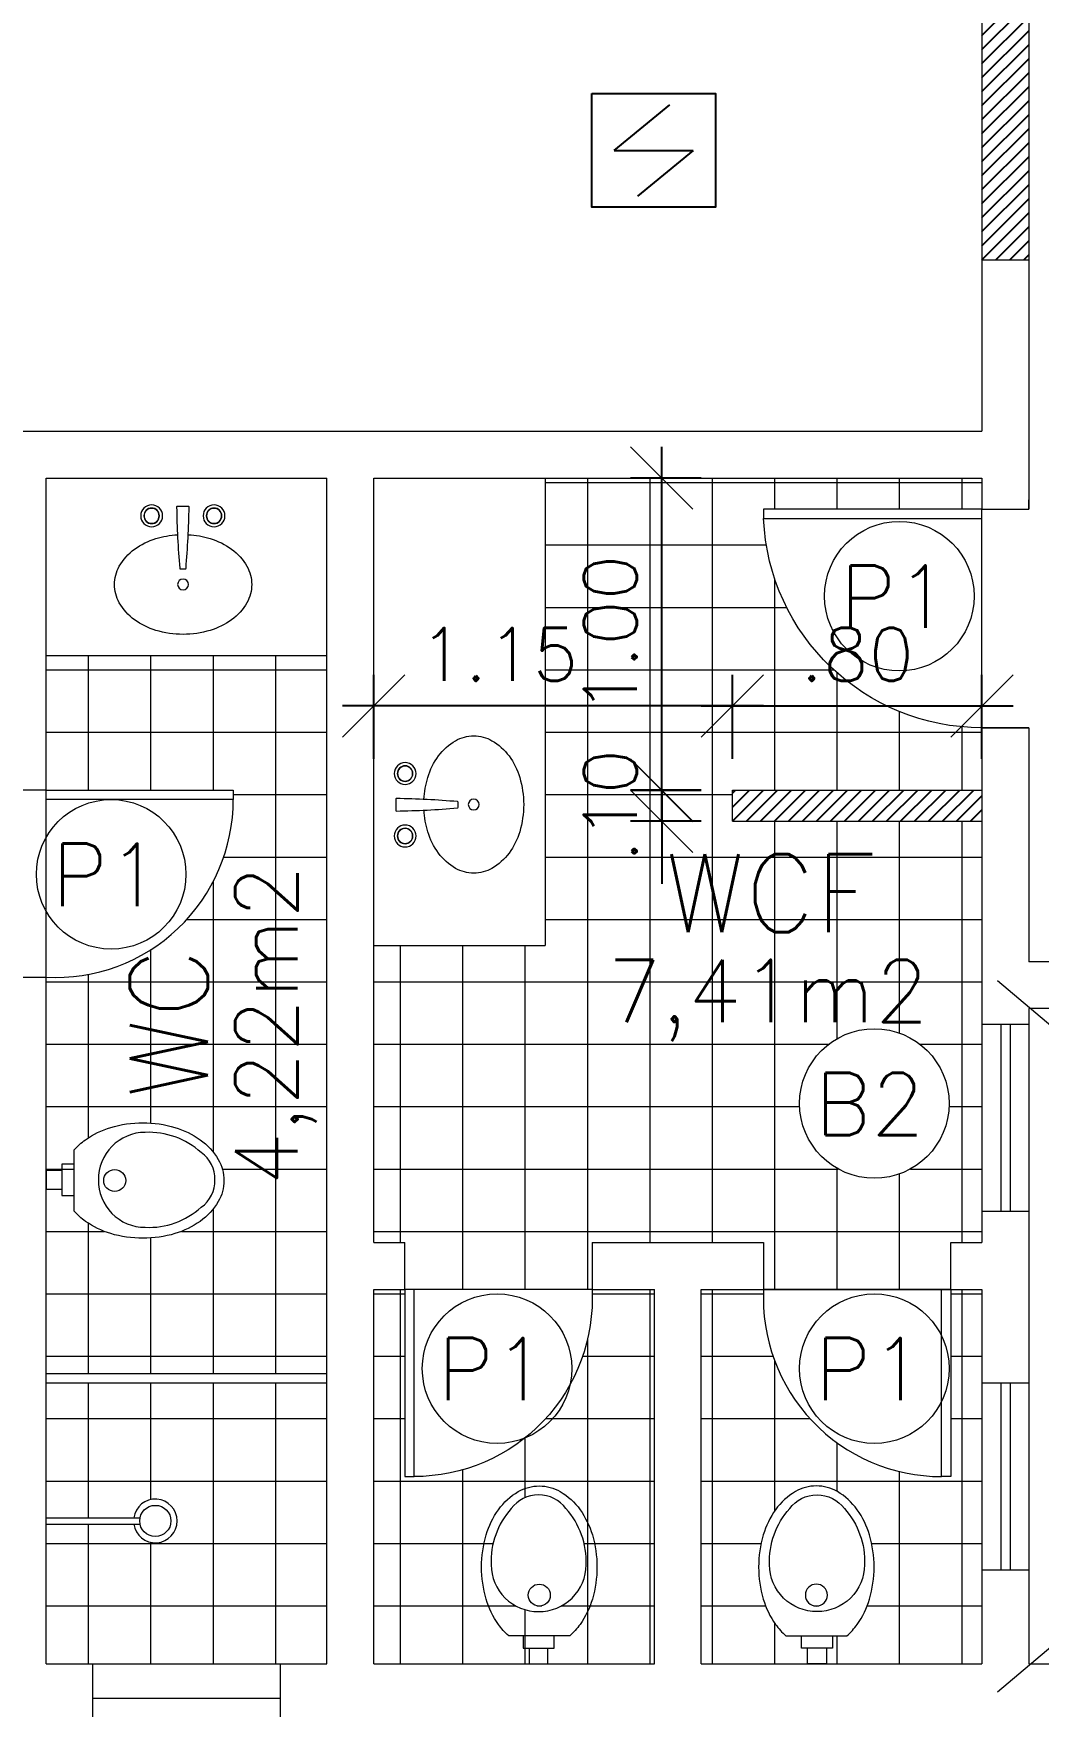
# Model space of a CAD drawing. Header units: millimetres. Extents: x 521 to 1055, y 261 to 520.
# Drawn here: x 534.62 to 537.85, y 287.08 to 292.44 of the extents above; entities that cross this region are included whole.
import ezdxf
from ezdxf.enums import TextEntityAlignment as Align

# ---------------------------------------------------------------- set-up
doc = ezdxf.new("R2010")
doc.units = ezdxf.units.MM
doc.linetypes.add('CONTINU', pattern=[0])
doc.linetypes.add('DASHDOT', pattern=[1, 0.5, -0.25, 0, -0.25])
doc.layers.add('0.1', color=8, linetype='Continuous', lineweight=13)
doc.layers.add('ppci', color=8, linetype='Continuous')
doc.styles.add('ROMANS', font='romans')
doc.styles.get("Standard").update_dxf_attribs({"font": 'romans.shx'})
doc.dimstyles.new('Fares Eng - 50', dxfattribs={"dimscale": 2, "dimtxt": 0.085, "dimasz": 0.1, "dimexe": 0.05, "dimexo": 0.05, "dimgap": 0.04, "dimtad": 1, "dimzin": 4, "dimdsep": 46, "dimtxsty": 'ROMANS', "dimblk1": 'OBLIQUE', "dimblk2": 'OBLIQUE', "dimsah": 1, "dimcen": 0.05, "dimdle": 0.05, "dimclrd": 8, "dimclre": 8, "dimclrt": 8, "dimaunit": 1, "dimadec": 0, "dimazin": 0, "dimtfac": 1, "dimtix": 1, "dimtmove": 2, "dimatfit": 0, "dimldrblk": 'OPEN90', "dimfxl": 1, "dimtolj": 1, "dimtzin": 0, "dimarcsym": 0})
pattern_1 = [(0, (0, 0), (0, 0.2), []), (90, (0, 0), (-0.2, 1.224606353822377e-17), [])]

# ---------------------------------------------------------------- blocks, each defined once
blk = doc.blocks.new('Cuba')
blk.add_lwpolyline([(0.0007964035890972809, 0.05000000000001137), (-0.007366352336667308, 0.0499999999999925, -0.3896877516864198), (-0.009359223717736526, 0.05183128823838757, -0.01723366479288366), (-0.01917277886242666, 0.247968944425077, -0.4187690770508936), (-0.01717301998914593, 0.25), (0.0007964035890972809, 0.25), (0.01876582716733935, 0.25, -0.4187690770508931), (0.02076558604062009, 0.247968944425077, -0.01723366479288366), (0.01095203089593292, 0.05183128823840271, -0.3896877516864196), (0.008959159514862449, 0.0499999999999925)], format="xyb", close=True)
blk.add_lwpolyline([(-0.01642655458466891, 0.1595521582631534, 0.05959206038068896), (-0.08696014067280601, 0.1471861917011097, 0.08424761497446774), (-0.1555634918610417, 0.1131370849898587, 0.1064685849763624), (-0.2045356555467384, 0.05839934548953352, 0.1301586401875859), (-0.2200000000000006, 0, 0.1301586401875893), (-0.2045356555467384, -0.05839934548953352, 0.1064685849763587), (-0.1555634918610417, -0.1131370849898303, 0.08424761497446792), (-0.08696014067280829, -0.1471861917010813, 0.07328068524213961), (0, -0.1599999999999966, 0.0732806852421363), (0.08696014067280601, -0.1471861917010813, 0.0842476149744677), (0.15556349186104, -0.1131370849898303, 0.1064685849763671), (0.2045356555467367, -0.05839934548950509, 0.1301586401875963), (0.2199999999999989, 0, 0.1301586401875876), (0.2045356555467367, 0.05839934548953352, 0.1064685849763547), (0.15556349186104, 0.1131370849898587, 0.08424761497446004), (0.08696014067280829, 0.1471861917011097, 0.05826802056709933), (0.01801512440569979, 0.1594612693903912, 0.07328068524213464)], format="xyb")
for centre, radius in [((-0.09920359641090386, 0.2199999999999989), 0.035), ((0.1007964035890973, 0.2199999999999989), 0.035), ((0, 0), 0.0175)]:
    blk.add_circle(centre, radius)
at = {"color": 8}
for centre, radius in [((-0.09920359641090386, 0.2199999999999989), 0.025), ((-0.09920359641090386, 0.2199999999999989), 0.024), ((0.1007964035890973, 0.2199999999999989), 0.025), ((0.1007964035890973, 0.2199999999999989), 0.024)]:
    blk.add_circle(centre, radius, dxfattribs=at)
blk = doc.blocks.new('P60')
at = {"color": 252}
blk.add_lwpolyline([(-0.6000000000000227, 0.05960000000008298), (0, 0.05960000000008298), (0, 0.03000000000000114), (-0.6000000000000227, 0.03000000000000114)], close=True, dxfattribs=at)
at = {"color": 8}
blk.add_arc((-0.02886986666674457, 0.05960000000008306), 0.5711301333332781, 87.10253993610587, 180, dxfattribs=at)
blk = doc.blocks.new('Vaso')
for points in [[(0.02999999999997272, -0.04999999999995453), (0.02999999999997272, 0), (-0.02999999999997272, 0), (-0.02999999999997272, -0.04999999999995453)], [(0.04999999999995453, -0.09000000000014552), (0.04999999999995453, -0.04999999999995453), (-0.04999999999995453, -0.04999999999995453), (-0.04999999999995453, -0.09000000000014552)]]:
    blk.add_lwpolyline(points)
for points in [[(0.1828955200001019, -0.3100000000001728, -0.071776), (0.1680402599999979, -0.4129498500001318, -0.083144), (0.128710270000056, -0.4938477600001079, -0.106699), (0.06516211000007388, -0.5518467399999736, -0.132564), (-0.002104480000070907, -0.5700000000001637, -0.132564), (-0.06937106999998832, -0.5518467399999736, -0.106699), (-0.1329192299999704, -0.4938477600001079, -0.083144), (-0.1722492199999124, -0.4129498500001318, -0.071776), (-0.1871044800000163, -0.3100000000001728, -0.071776), (-0.1722492199999124, -0.2070501499999864, -0.083144), (-0.1329192299999704, -0.1261522400000104, -0.060171), (-0.09999999999990905, -0.09000000000014552), (0.09579103999999461, -0.09000000000014552, -0.060171), (0.128710270000056, -0.1261522400000104, -0.083144), (0.1680402599999979, -0.2070501499999864, -0.071776)], [(-0.08763701527800549, -0.4972033683313839, 0.2473999053505774), (0, -0.5413053001348089, 0.2473999053505774), (0.08763701527800549, -0.4972033683313839, 0.1978584598758542), (0.1521044799999345, -0.3175259839795217, 0.4183289460701766), (0, -0.1675407474929216, 0.4183289460701766), (-0.1521044799999345, -0.3175259839795217, 0.1978584598758542)]]:
    blk.add_lwpolyline(points, format="xyb", close=True)
blk.add_circle((-0.002104480000070907, -0.2200259839794398), 0.03525)
blk = doc.blocks.new('P70')
for points in [[(0, 0.760000000000025), (0, 0.7300000000000239), (0.1499999999999986, 0.7300000000000239), (0.1499999999999986, 0.760000000000025)], [(0, 0), (0, 0.03000000000000114), (0.1499999999999986, 0.03000000000000114), (0.1499999999999986, 0)]]:
    blk.add_lwpolyline(points)
blk.add_lwpolyline([(-0.7000000000000227, 0.06000000000008299), (0, 0.06000000000008299), (0, 0.03000000000000114), (-0.7000000000000227, 0.03000000000000114)], close=True)
at = {"color": 8}
blk.add_arc((3.861494457524373e-15, 0.02932835820894858), 0.7006716417910752, 90, 177.4910967546297, dxfattribs=at)
blk = doc.blocks.new('ÁREA')
for p in [(4.97462945148186e-05, 0.003761569252461072), (0, 0)]:
    blk.add_attdef('COMPARTIMENTO', text='', height=0.0025).set_placement(p, align=Align.CENTER)
at = {"color": 1}
for p in [(-4.97462945148186e-05, -0.003761569252461072), (-9.94925890296372e-05, -0.007523138504922144)]:
    blk.add_attdef('ÁREA', text='', height=0.002, dxfattribs=at).set_placement(p, align=Align.CENTER)
blk = doc.blocks.new('_OBLIQUE')
at = {"color": 0, "linetype": 'ByBlock'}
blk.add_line((-0.5, -0.5), (0.5, 0.5), dxfattribs=at)
blk = doc.blocks.new('*D1688')
at = {"layer": '0.1', "color": 8, "lineweight": -2, "transparency": 16777216}
for p, q in [((538.5825751625352, 287.1144788319041), (538.5825751625352, 289.4144788319043)), ((537.9140388595019, 289.3144788319043), (538.6825751625353, 289.3144788319043)), ((537.914038859502, 287.2144788319041), (538.6825751625353, 287.2144788319041))]:
    blk.add_line(p, q, dxfattribs=at)
at = {"layer": 'DEFPOINTS', "color": 0, "lineweight": -2, "transparency": 16777216}
for p in [(537.8140388595019, 289.3144788319043), (538.5825751625352, 289.3144788319043), (537.814038859502, 287.2144788319041)]:
    blk.add_point(p, dxfattribs=at)
at = {"layer": '0.1', "color": 8, "lineweight": -2, "transparency": 16777216, "xscale": 0.2, "yscale": 0.2, "zscale": 0.2}
for p, rotation in [((538.5825751625352, 289.3144788319043), 90), ((538.5825751625352, 287.2144788319041), 270)]:
    blk.add_blockref('_OBLIQUE', p, dxfattribs=dict(at, rotation=rotation))
at = {"layer": '0.1', "color": 8, "transparency": 16777216, "insert": (538.4175751625352, 288.2644788319042), "char_height": 0.17, "attachment_point": 5, "rotation": 90, "style": 'ROMANS'}
blk.add_mtext('\\A1;2.10', dxfattribs=at)
blk = doc.blocks.new('_Open90')
at = {"color": 0, "linetype": 'ByBlock', "lineweight": -2}
for p, q in [((-0.5, 0.5), (0, 0)), ((0, 0), (-1, 0)), ((0, 0), (-0.5, -0.5))]:
    blk.add_line(p, q, dxfattribs=at)
blk = doc.blocks.new('Chuveiro')
at = {"lineweight": -2}
for p, q in [((-0.28, 1.387778780781446e-17), (-0.3010102051443369, 1.387778780781446e-17)), ((4.849927926610932e-18, 0), (-0.28, 1.387778780781446e-17)), ((-0.28, -0.01999999999999956), (-0.3010102051443369, -0.01999999999999955)), ((3.625321590366143e-18, -0.01999999999999957), (-0.28, -0.01999999999999956))]:
    blk.add_line(p, q, dxfattribs=at)
at = {"color": 8, "lineweight": -2}
blk.add_circle((-0.3500000000000001, -0.009999999999997983), 0.05, dxfattribs=at)
at = {"lineweight": -2}
blk.add_arc((-0.3500000000000001, -0.009999999999997983), 0.07, 8.213210701738145, 351.7867892982619, dxfattribs=at)
blk = doc.blocks.new('*D3247')
at = {"layer": '0.1', "color": 8, "linetype": 'CONTINU', "lineweight": -2, "transparency": 16777216}
for p, q in [((536.8640388595016, 290.1144788319044), (536.8640388595016, 290.3842170082356)), ((537.6640388595017, 290.1144788319043), (537.6640388595017, 290.3842170082356)), ((536.7640388595016, 290.2842170082356), (537.7640388595017, 290.2842170082356))]:
    blk.add_line(p, q, dxfattribs=at)
at = {"layer": 'DEFPOINTS', "color": 0, "linetype": 'CONTINU', "lineweight": -2, "transparency": 16777216}
for p in [(537.6640388595017, 290.2842170082356), (536.8640388595016, 290.0144788319043), (537.6640388595017, 290.0144788319043)]:
    blk.add_point(p, dxfattribs=at)
at = {"layer": '0.1', "color": 8, "linetype": 'CONTINU', "lineweight": -2, "transparency": 16777216, "xscale": 0.2, "yscale": 0.2, "zscale": 0.2, "rotation": 180}
blk.add_blockref('_OBLIQUE', (536.8640388595016, 290.2842170082356), dxfattribs=at)
at = {"layer": '0.1', "color": 8, "linetype": 'CONTINU', "lineweight": -2, "transparency": 16777216, "xscale": 0.2, "yscale": 0.2, "zscale": 0.2}
blk.add_blockref('_OBLIQUE', (537.6640388595017, 290.2842170082356), dxfattribs=at)
at = {"layer": '0.1', "color": 8, "linetype": 'CONTINU', "lineweight": -2, "transparency": 16777216, "insert": (537.2640388595016, 290.4492170082356), "char_height": 0.17, "attachment_point": 5, "style": 'ROMANS'}
blk.add_mtext('\\A1;.80', dxfattribs=at)
blk = doc.blocks.new('*D3248')
at = {"layer": '0.1', "color": 8, "linetype": 'CONTINU', "lineweight": -2, "transparency": 16777216}
for p, q in [((535.7140388595013, 290.1144788319041), (535.7140388595013, 290.3842170082356)), ((536.8640388595016, 290.1144788319044), (536.8640388595016, 290.3842170082356)), ((536.9640388595017, 290.2842170082356), (535.6140388595013, 290.2842170082356))]:
    blk.add_line(p, q, dxfattribs=at)
at = {"layer": 'DEFPOINTS', "color": 0, "linetype": 'CONTINU', "lineweight": -2, "transparency": 16777216}
for p in [(535.7140388595013, 290.2842170082356), (535.7140388595013, 290.0144788319041), (536.8640388595016, 290.0144788319043)]:
    blk.add_point(p, dxfattribs=at)
at = {"layer": '0.1', "color": 8, "linetype": 'CONTINU', "lineweight": -2, "transparency": 16777216, "xscale": 0.2, "yscale": 0.2, "zscale": 0.2, "rotation": 180}
blk.add_blockref('_OBLIQUE', (535.7140388595013, 290.2842170082356), dxfattribs=at)
at = {"layer": '0.1', "color": 8, "linetype": 'CONTINU', "lineweight": -2, "transparency": 16777216, "xscale": 0.2, "yscale": 0.2, "zscale": 0.2}
blk.add_blockref('_OBLIQUE', (536.8640388595016, 290.2842170082356), dxfattribs=at)
at = {"layer": '0.1', "color": 8, "linetype": 'CONTINU', "lineweight": -2, "transparency": 16777216, "insert": (536.1149200194222, 290.4492170082356), "char_height": 0.17, "attachment_point": 5, "style": 'ROMANS'}
blk.add_mtext('\\A1;1.15', dxfattribs=at)
blk = doc.blocks.new('*D3249')
at = {"layer": '0.1', "color": 8, "linetype": 'CONTINU', "lineweight": -2, "transparency": 16777216}
for p, q in [((536.6373342853346, 290.0144788319043), (536.6373342853346, 290.2144788319043)), ((536.7640388595016, 290.0144788319043), (536.5373342853346, 290.0144788319043)), ((536.6373342853346, 290.0144788319043), (536.6373342853346, 289.9144788319043)), ((536.7640388595016, 289.9144788319043), (536.5373342853346, 289.9144788319043)), ((536.6373342853346, 289.9144788319043), (536.6373342853346, 289.7144788319043))]:
    blk.add_line(p, q, dxfattribs=at)
at = {"layer": 'DEFPOINTS', "color": 0, "linetype": 'CONTINU', "lineweight": -2, "transparency": 16777216}
for p in [(536.8640388595016, 290.0144788319043), (536.6373342853346, 289.9144788319043), (536.8640388595016, 289.9144788319043)]:
    blk.add_point(p, dxfattribs=at)
at = {"layer": '0.1', "color": 8, "linetype": 'CONTINU', "lineweight": -2, "transparency": 16777216, "xscale": 0.2, "yscale": 0.2, "zscale": 0.2}
for p, rotation in [((536.6373342853346, 290.0144788319043), 270), ((536.6373342853346, 289.9144788319043), 90)]:
    blk.add_blockref('_OBLIQUE', p, dxfattribs=dict(at, rotation=rotation))
at = {"layer": '0.1', "color": 8, "linetype": 'CONTINU', "lineweight": -2, "transparency": 16777216, "insert": (536.4723342853346, 289.9644788319044), "char_height": 0.17, "attachment_point": 5, "rotation": 90, "style": 'ROMANS'}
blk.add_mtext('\\A1;.10', dxfattribs=at)
blk = doc.blocks.new('*D3250')
at = {"layer": '0.1', "color": 8, "linetype": 'CONTINU', "lineweight": -2, "transparency": 16777216}
for p, q in [((536.6373342853346, 289.9133575154757), (536.6373342853346, 291.1144788319043)), ((536.7640388595016, 291.0144788319042), (536.5373342853346, 291.0144788319042)), ((536.7640388595016, 290.0133575154757), (536.5373342853346, 290.0133575154757))]:
    blk.add_line(p, q, dxfattribs=at)
at = {"layer": 'DEFPOINTS', "color": 0, "linetype": 'CONTINU', "lineweight": -2, "transparency": 16777216}
for p in [(536.6373342853346, 291.0144788319042), (536.8640388595016, 291.0144788319042), (536.8640388595016, 290.0133575154757)]:
    blk.add_point(p, dxfattribs=at)
at = {"layer": '0.1', "color": 8, "linetype": 'CONTINU', "lineweight": -2, "transparency": 16777216, "xscale": 0.2, "yscale": 0.2, "zscale": 0.2}
for p, rotation in [((536.6373342853346, 291.0144788319042), 90), ((536.6373342853346, 290.0133575154757), 270)]:
    blk.add_blockref('_OBLIQUE', p, dxfattribs=dict(at, rotation=rotation))
at = {"layer": '0.1', "color": 8, "linetype": 'CONTINU', "lineweight": -2, "transparency": 16777216, "insert": (536.4723342853346, 290.51391817369), "char_height": 0.17, "attachment_point": 5, "rotation": 90, "style": 'ROMANS'}
blk.add_mtext('\\A1;1.00', dxfattribs=at)

msp = doc.modelspace()

# ---------------------------------------------------------------- hatches: boundary and pattern name
at = {"layer": '0.1', "linetype": 'CONTINU', "lineweight": -2}
h = msp.add_hatch(dxfattribs=at)
h.set_pattern_fill('ANSI31', color=8, scale=0.01, style=0)
h.set_pattern_definition([(45, (537.664038859502, 291.7144788319042), (-0.02245064030267288, 0.02245064030267288), [])])
h.paths.add_polyline_path([(537.8140388595019, 292.5144788319043), (537.664038859502, 292.5144788319043), (537.664038859502, 291.7144788319042), (537.8140388595019, 291.7144788319043)])
at = {"layer": '0.1', "linetype": 'CONTINU'}
h = msp.add_hatch(dxfattribs=at)
h.set_pattern_fill('_USER', color=8, scale=0.2, style=0, double=1, pattern_type=0)
h.set_pattern_definition(pattern_1)
h.paths.add_polyline_path([(536.2640388595017, 289.5165033086348), (535.7140388595014, 289.5165033086348), (535.7140388595017, 288.5644788319042), (535.8140388595019, 288.5644788319043), (535.8140388595018, 288.4144788319043), (536.414038859502, 288.4144788319042), (536.414038859502, 288.5644788319042), (536.9640388595018, 288.5644788319042), (536.9640388595017, 288.4144788319042), (537.5640388595017, 288.4144788319043), (537.5640388595017, 288.5644788319042), (537.6640388595019, 288.5644788319042), (537.6640388595019, 288.6644788319044), (537.6640388595005, 289.2644788319043), (537.6640388595014, 289.9144788319043), (536.8640388595016, 289.9144788319043), (536.8640388595016, 290.0144788319043), (537.6640388595018, 290.0144788319043), (537.6640388595018, 290.2144788319043, -0.4014455578216772), (536.9640388595019, 290.8844788319042), (536.9640388595019, 290.9144788319043), (537.6640388595019, 290.9144788319043), (537.6640388595019, 290.9444788319043), (537.664038859502, 291.0144788319042), (536.2640388595014, 291.0144788319043)])
h.paths.add_polyline_path([(537.5586471961584, 289.0102051477572, -1), (537.079359527418, 289.0102051477572, -1)], flags=16)
h.paths.add_polyline_path([(536.5653532358823, 289.4963675457932), (537.404638950168, 289.4963675457932), (537.404638950168, 289.8713675457932), (536.5653532358823, 289.8713675457932)], flags=24)
h.paths.add_polyline_path([(536.3759823013752, 289.173293638051), (537.5807442061372, 289.173293638051), (537.5807442061372, 289.5304364951938), (536.3759823013752, 289.5304364951938)], flags=24)
h.paths.add_polyline_path([(537.047491240454, 290.3217170082356), (537.4805864785492, 290.3217170082356), (537.4805864785492, 290.5767170082356), (537.047491240454, 290.5767170082356)], flags=24)
h.paths.add_polyline_path([(535.8255152575175, 290.3217170082356), (536.4043247813271, 290.3217170082356), (536.4043247813271, 290.5767170082356), (535.8255152575175, 290.5767170082356)], flags=25)
h.paths.add_polyline_path([(536.5998342853345, 289.7479312128568), (536.5998342853345, 290.1810264509521), (536.3448342853345, 290.1810264509521), (536.3448342853345, 289.7479312128568)], flags=24)
h.paths.add_polyline_path([(536.5998342853345, 290.2245134117852), (536.5998342853345, 290.8033229355947), (536.3448342853345, 290.8033229355947), (536.3448342853345, 290.2245134117852)], flags=24)
h.paths.add_polyline_path([(537.1164903924117, 288.8586928078889), (537.5402999162211, 288.8586928078889), (537.5402999162211, 289.1586928078889), (537.1164903924117, 289.1586928078889)], flags=24)
h = msp.add_hatch(dxfattribs=at)
h.set_pattern_fill('_USER', color=8, scale=0.2, style=0, double=1, pattern_type=0)
h.set_pattern_definition(pattern_1)
h.paths.add_polyline_path([(535.5640388595018, 290.4444199562226), (534.6640388595011, 290.4444199562225), (534.664038859501, 290.0144788319042), (535.2640388595015, 290.0144788319043), (535.2640388595014, 289.9848788319021, -0.4291040067091605), (534.6640388595014, 289.4144788319043), (534.6640388595016, 288.7953904991558), (534.7140388595016, 288.7953904991558), (534.7140388595017, 288.7353904991559), (534.6640388595016, 288.7353904991558), (534.6640388595015, 288.5644788319042), (534.8640388595019, 288.5644788319042), (534.8640388595016, 288.4144788319043), (534.6640388595017, 288.4144788319041), (534.6640388595018, 288.1444788319041), (535.5640388595019, 288.144478831904), (535.564038859502, 288.4144788319042), (535.4640388595018, 288.4144788319043), (535.4640388595018, 288.5644788319044), (535.5640388595019, 288.5644788319044)])
h.paths.add_polyline_path([(535.2158856988409, 288.83055243851, -0.1325633270428221), (535.2340388595017, 288.7632861753943, -0.1325639215782877), (535.2158856988409, 288.6960195998026), (535.2158854032126, 288.6960190919707, 0.1325650396065016), (535.2340388595017, 288.7632861753947, 0.1325633270414247), (535.2158856988407, 288.8305524385096, 0.1066991575338122), (535.1578866768857, 288.8941007283248, 0.08314404770943488), (535.0769887275464, 288.9334307538376), (535.076988698496, 288.9334307623995, -0.08314407570536979), (535.1578866768876, 288.8941007283234, -0.1066991575306492)], flags=0)
h.paths.add_polyline_path([(534.9193148434811, 288.7632860191558, -1), (534.848814843481, 288.7632860191558, -1)], flags=0)
h.paths.add_polyline_path([(534.8640388595019, 288.5644788319042), (534.6640388595017, 288.5644788319042), (534.6640388595017, 288.4144788319041), (534.8640388595019, 288.4144788319042)], flags=16)
h.paths.add_polyline_path([(535.5640388595019, 288.5644788319044), (535.4640388595018, 288.5644788319044), (535.4640388595017, 288.4144788319043), (535.5640388595019, 288.4144788319041)], flags=16)
h.paths.add_polyline_path([(535.564038859502, 288.1144788319041), (534.6640388595017, 288.1144788319041), (534.6640388595018, 287.6822464533859), (534.9447568271992, 287.6822464533859, -13.92820323027264), (534.9447568271992, 287.6622464533859), (534.6640388595017, 287.6622464533859), (534.6640388595019, 287.2144788319042), (534.8140388595019, 287.2144788319041), (535.4140388595018, 287.2144788319041), (535.5640388595019, 287.2144788319042)])
h.paths.add_polyline_path([(535.2447931518453, 288.965933058912), (535.2447931518453, 289.5671235351024), (534.8697931518453, 289.5671235351024), (534.8697931518453, 288.965933058912)], flags=8)
h.paths.add_polyline_path([(535.5678670595876, 288.6575145053572), (535.5678670595876, 289.8622764101191), (535.2107242024446, 289.8622764101191), (535.2107242024446, 288.6575145053572)], flags=24)
edge = h.paths.add_edge_path(flags=16)
edge.add_arc((534.9740386091014, 288.5841253810393), 0.3641606381167727, 73.57827486537587, 89.99996060286799, ccw=False)
edge.add_arc((534.9999965240129, 288.6722009223247), 0.272339538585894, 54.56671686925421, 73.57819020894982, ccw=False)
edge.add_arc((535.039685374842, 288.7279798809165), 0.2038815434230844, 30.205282362367313, 54.56672184457699, ccw=False)
edge.add_arc((535.1003346914586, 288.7632860334845), 0.1337041680431917, -6.140248217434419e-06, 30.205311487285712, ccw=False)
edge.add_arc((535.100334691459, 288.7632860048271), 0.1337041680427554, -30.20531148734159, 6.140199616311293e-06, ccw=False)
edge.add_arc((535.039685374842, 288.7985921573953), 0.2038815434231093, 305.433278155423, 329.7947176376327, ccw=False)
edge.add_arc((534.9999965240129, 288.8543711159871), 0.2723395385859037, 286.4218097910501, 305.4332831307458, ccw=False)
edge.add_arc((534.9740386091014, 288.9424466572725), 0.3641606381167628, 270.000039397132, 286.4217251346241, ccw=False)
edge.add_arc((534.974039109902, 288.9424466572733), 0.3641606381175685, 253.57827486539412, 269.99996060288584, ccw=False)
edge.add_arc((534.9480811949904, 288.8543711159871), 0.272339538585894, 234.5667168692542, 253.57819020894982, ccw=False)
edge.add_arc((534.908393437176, 288.7985933005806), 0.2038831085607021, 220.7930870399286, 234.5666578242865, ccw=False)
edge.add_line((534.7540388595017, 288.6653904991559), (534.7540388595017, 288.8611815391558))
edge.add_arc((534.908393437176, 288.7279787377311), 0.203883108560706, 125.4333421757135, 139.2069129600714, ccw=False)
edge.add_arc((534.9480811949904, 288.6722009223247), 0.2723395385859037, 106.42180979105021, 125.43328313074579, ccw=False)
edge.add_arc((534.974039109902, 288.5841253810385), 0.3641606381175583, 90.00003939711422, 106.42172513460591, ccw=False)
h.paths.add_polyline_path([(535.5678670595876, 288.6575145053572), (535.5678670595876, 289.8622764101191), (535.2107242024446, 289.8622764101191), (535.2107242024446, 288.6575145053572)], flags=9)
h.paths.add_polyline_path([(535.2447931518453, 288.965933058912), (535.2447931518453, 289.5671235351024), (534.8697931518453, 289.5671235351024), (534.8697931518453, 288.965933058912)], flags=24)
at = {"layer": '0.1', "linetype": 'CONTINU', "lineweight": -2}
h = msp.add_hatch(dxfattribs=at)
h.set_pattern_fill('ANSI31', color=8, scale=0.01, style=0)
h.set_pattern_definition([(45, (536.8640388595016, 289.9144788319043), (-0.02245064030267288, 0.02245064030267288), [])])
h.paths.add_polyline_path([(537.6640388595018, 290.0144788319043), (536.8640388595016, 290.0144788319043), (536.8640388595016, 289.9144788319043), (537.6640388595018, 289.9144788319043)])
at = {"layer": '0.1', "linetype": 'CONTINU'}
h = msp.add_hatch(dxfattribs=at)
h.set_pattern_fill('_USER', color=8, scale=0.2, style=0, double=1, pattern_type=0)
h.set_pattern_definition(pattern_1)
h.paths.add_polyline_path([(536.6140388595019, 288.4144788319043), (536.4140388595023, 288.4144788319043, -0.4291040067103661), (535.8436388595023, 287.8144788319042), (535.8140388595023, 287.8144788319042), (535.8140388595023, 288.4144788319043), (535.7840388595023, 288.4144788319043), (535.7140388595018, 288.4144788319042), (535.7140388595019, 287.2144788319042), (536.2127907783429, 287.2144788319042), (536.2127907783429, 287.2644788319042), (536.1927907783429, 287.2644788319042), (536.1927907783429, 287.3044788319044), (536.1469997383429, 287.3044788319044, -0.0601720286467629), (536.1140800237453, 287.3406317529633, -0.08314470248610915), (536.0747500671844, 287.4215305126783, -0.07177489877221646), (536.0598952583427, 287.5244788319044, -0.0717748987725663), (536.0747500671833, 287.627427151131, -0.08314554019475595), (536.1140805491755, 287.7083266492909, -0.1066991575301795), (536.1776288389889, 287.7663256712437, -0.1325636243109023), (536.2448952583429, 287.7844788319044, -0.1325636243102487), (536.3121616776964, 287.7663256712438, -0.106699157530574), (536.3757099675101, 287.7083266492909, -0.08314554019457308), (536.4150404495011, 287.6274271511307, -0.0717748987724491), (536.4298952583429, 287.5244788319044, -0.07177489877233369), (536.4150404495023, 287.421530512678, -0.08314470248635876), (536.3757104929407, 287.340631752963, -0.06017202864682666), (536.3427907783428, 287.3044788319044), (536.2927907783428, 287.3044788319044), (536.2927907783428, 287.2644788319042), (536.2727907783428, 287.2644788319042), (536.2727907783428, 287.2144788319042), (536.6140388595019, 287.2144788319042)])
edge = h.paths.add_edge_path(flags=17)
edge.add_arc((536.4240558964594, 287.524478581504), 0.3641606381167727, 163.5782748653673, 179.999960602859, ccw=False)
edge.add_arc((536.335980355174, 287.5504364964156), 0.2723395385858779, 144.5667168692639, 163.5781902089613, ccw=False)
edge.add_arc((536.2802013965822, 287.5901253472447), 0.2038815434230515, 120.2052823623753, 144.56672184459, ccw=False)
edge.add_arc((536.2448952440142, 287.6507746638613), 0.1337041680431426, 89.99999385975178, 120.2053114872979, ccw=False)
edge.add_arc((536.2448952726716, 287.6507746638617), 0.1337041680427554, 59.79468851265841, 90.00000614019962, ccw=False)
edge.add_arc((536.2095891201034, 287.5901253472447), 0.2038815434230601, 35.433278155409994, 59.79471763762467, ccw=False)
edge.add_arc((536.1538101615116, 287.5504364964156), 0.2723395385858707, 16.42180979103881, 35.43328313073607, ccw=False)
edge.add_arc((536.0657346202262, 287.524478581504), 0.3641606381167788, 3.939714088119217e-05, 16.42172513463271, ccw=False)
edge.add_arc((536.0657346202254, 287.5244790823048), 0.3641606381175685, 343.57827486538554, 359.9999606028769, ccw=False)
edge.add_arc((536.1538101615116, 287.4985211673931), 0.2723395385858779, 324.5667168692639, 343.5781902089613, ccw=False)
edge.add_arc((536.2095879769181, 287.4588334095786), 0.2038831085606558, 310.7930870399165, 324.56665782427723, ccw=False)
edge.add_line((536.3427907783428, 287.3044788319044), (536.1469997383429, 287.3044788319044))
edge.add_arc((536.2802025397675, 287.4588334095786), 0.2038831085606689, 215.4333421757227, 229.2069129600835, ccw=False)
edge.add_arc((536.335980355174, 287.4985211673931), 0.2723395385858707, 196.4218097910387, 215.4332831307361, ccw=False)
edge.add_arc((536.4240558964602, 287.5244790823048), 0.3641606381175744, 180.0000393971231, 196.4217251346145, ccw=False)
edge = h.paths.add_edge_path(flags=17)
edge.add_line((536.1927907783429, 287.3044788319044), (536.1927907783429, 287.2644788319042))
edge.add_line((536.1927907783429, 287.2644788319042), (536.2927907783428, 287.2644788319042))
edge.add_line((536.2927907783428, 287.2644788319042), (536.2927907783428, 287.3044788319044))
edge = h.paths.add_edge_path(flags=0)
edge.add_arc((536.2448952583429, 287.4345048158837), 0.03525, 0, 360)
edge = h.paths.add_edge_path(flags=16)
edge.add_arc((536.2447715602815, 287.6505954609062), 0.1052073192881356, 35.49500852257179, 91.07879520088419)
edge.add_arc((536.2408099964042, 287.6505954609062), 0.1052073192881342, 88.92120479911581, 144.5049914774282)
edge.add_arc((536.3410600328826, 287.5435758231998), 0.2506409686337754, 137.8784299140978, 182.6460383080245)
edge.add_arc((536.2406862983429, 287.5320048158837), 0.1499999999999773, 179.9999999999783, 270.80387852078)
edge.add_arc((536.2448952583428, 287.5320048158837), 0.1499999999999818, 269.1961214792201, 360.0000000000217)
edge.add_arc((536.1445215238031, 287.5435758231998), 0.2506409686337702, 357.3539616919754, 402.1215700859022)
edge = h.paths.add_edge_path()
edge.add_line((536.2127907783429, 287.2644788319042), (536.2127907783429, 287.2144788319043))
edge.add_line((536.2127907783429, 287.2144788319043), (536.2727907783428, 287.2144788319043))
edge.add_line((536.2727907783428, 287.2144788319043), (536.2727907783428, 287.2644788319042))
h = msp.add_hatch(dxfattribs=at)
h.set_pattern_fill('_USER', color=8, scale=0.2, style=0, double=1, pattern_type=0)
h.set_pattern_definition(pattern_1)
h.paths.add_polyline_path([(537.6640388595011, 288.1144788319044), (537.6640388595018, 288.4144788319043), (537.5640388595015, 288.4144788319043), (537.5640388595014, 287.8144788319042), (537.5344388595013, 287.8144788319042, -0.4291040067103419), (536.9640388595013, 288.4144788319043), (536.7640388595017, 288.4144788319043), (536.764038859502, 287.2144788319042), (537.1052869406607, 287.2144788319042), (537.1052869406608, 287.2644788319042), (537.1652869406608, 287.2644788319043), (537.1652869406607, 287.2144788319042), (537.6640388595016, 287.2144788319042), (537.6640388595018, 287.5144788319043)])
h.paths.add_polyline_path([(537.3033281119648, 287.6274255898374, 3.053353364437232e-06), (537.3033271716458, 287.6274287803508, -2.268745521185658e-06), (537.3033281059027, 287.6274256104068, 3.014827957076245e-06), (537.303327177448, 287.6274287606642, -2.298257182004493e-06), (537.3033281238571, 287.6274255494857)], flags=0)
h.paths.add_polyline_path([(537.1684324606607, 287.4345048158837, -1), (537.0979324606607, 287.4345048158837, -1)], flags=0)
edge = h.paths.add_edge_path(flags=16)
edge.add_arc((536.9540218225442, 287.524478581504), 0.3641606381167727, 3.939714095343596e-05, 16.42172513463274)
edge.add_arc((537.0420973638296, 287.5504364964156), 0.2723395385858779, 16.4218097910387, 35.43328313073609)
edge.add_arc((537.0978763224214, 287.5901253472447), 0.2038815434230515, 35.43327815540997, 59.79471763762466)
edge.add_arc((537.1331824749894, 287.6507746638613), 0.1337041680431426, 59.79468851270207, 90.00000614024825)
edge.add_arc((537.1331824463321, 287.6507746638617), 0.1337041680427554, 89.99999385980047, 120.2053114873416)
edge.add_arc((537.1684885989002, 287.5901253472447), 0.2038815434230601, 120.2052823623753, 144.56672184459)
edge.add_arc((537.224267557492, 287.5504364964156), 0.2723395385858707, 144.5667168692639, 163.5781902089613)
edge.add_arc((537.3123430987774, 287.524478581504), 0.3641606381167788, 163.5782748653673, 179.999960602859)
edge.add_arc((537.3123430987782, 287.5244790823048), 0.3641606381175685, 180.0000393971231, 196.4217251346145)
edge.add_arc((537.224267557492, 287.4985211673931), 0.2723395385858779, 196.4218097910387, 215.4332831307361)
edge.add_arc((537.1684897420855, 287.4588334095786), 0.2038831085606229, 215.4333421757097, 229.206912960073)
edge.add_line((537.0352869406609, 287.3044788319044), (537.2310779806608, 287.3044788319044))
edge.add_arc((537.0978751792361, 287.4588334095786), 0.2038831085606259, 310.7930870399269, 324.5666578242902)
edge.add_arc((537.0420973638296, 287.4985211673931), 0.2723395385858707, 324.5667168692639, 343.5781902089612)
edge.add_arc((536.9540218225434, 287.5244790823048), 0.3641606381175744, 343.5782748653855, 359.9999606028769)

# ---------------------------------------------------------------- linework, layer by layer
at = {"layer": '0.1', "color": 7}
for p, q in [((537.664038859502, 296.5644788319042), (537.664038859502, 291.7144788319042)), ((537.814038859502, 296.5644788319042), (537.8140388595019, 291.7144788319043)), ((537.6640388595019, 291.7144788319042), (537.664038859502, 291.1644788319043)), ((537.8140388595018, 291.7144788319042), (537.8140388595019, 290.9144788319043)), ((534.5140388595012, 291.1644788319043), (537.6640388595019, 291.1644788319043)), ((534.664038859501, 291.0144788319042), (535.5640388595018, 291.0144788319043)), ((534.6640388595011, 290.0144788319043), (534.664038859501, 291.0144788319042)), ((535.5640388595019, 287.2144788319043), (535.5640388595018, 291.0144788319043)), ((535.7140388595014, 291.0144788319043), (537.6640388595019, 291.0144788319042)), ((535.7140388595017, 288.5644788319042), (535.7140388595012, 291.0144788319042)), ((537.664038859502, 291.0144788319043), (537.6640388595018, 290.9144788319043)), ((537.664038859502, 290.9144788319043), (537.8140388595019, 290.9144788319043)), ((537.8140388595019, 290.2144788319042), (537.664038859502, 290.2144788319043)), ((537.6640388595018, 290.2144788319043), (537.6640388595019, 289.2644788319043)), ((537.8140388595019, 290.2144788319042), (537.8140388595018, 289.4644788319043)), ((534.6640388595011, 290.0144788319042), (534.5140388595015, 290.0144788319043)), ((536.8640388595016, 289.9144788319043), (536.8640388595016, 290.0144788319043)), ((536.8640388595016, 290.0144788319043), (537.6640388595017, 290.0144788319043)), ((536.8640388595016, 289.9144788319043), (537.6640388595017, 289.9144788319043)), ((538.0140388595021, 289.4644788319043), (537.8140388595019, 289.4644788319043)), ((534.6640388595019, 287.2144788319043), (534.6640388595014, 289.4144788319043)), ((538.0140388595021, 289.3144788319043), (537.8140388595019, 289.3144788319043)), ((537.8140388595018, 289.3144788319043), (537.8140388595018, 289.2644788319043)), ((537.6640388595018, 289.2644788319043), (537.8140388595019, 289.2644788319043)), ((537.8140388595017, 288.6644788319044), (537.6640388595018, 288.6644788319043)), ((537.6640388595019, 288.6644788319044), (537.6640388595019, 288.5644788319043)), ((537.8140388595017, 288.6644788319044), (537.814038859502, 288.1144788319043)), ((535.7140388595017, 288.5644788319042), (535.8140388595019, 288.5644788319043)), ((535.8140388595018, 288.4144788319043), (535.8140388595019, 288.5644788319043)), ((536.414038859502, 288.5644788319042), (536.414038859502, 288.4144788319043)), ((536.4140388595018, 288.5644788319042), (536.9640388595018, 288.5644788319042)), ((536.9640388595018, 288.5644788319042), (536.9640388595017, 288.4144788319042)), ((537.5640388595017, 288.4144788319042), (537.5640388595017, 288.5644788319042)), ((537.5640388595018, 288.5644788319042), (537.6640388595018, 288.5644788319042)), ((535.7140388595019, 287.2144788319043), (535.7140388595018, 288.4144788319043)), ((535.7140388595018, 288.4144788319042), (535.8140388595019, 288.4144788319043)), ((536.4140388595018, 288.4144788319043), (536.6140388595019, 288.4144788319043)), ((536.6140388595019, 287.2144788319043), (536.6140388595019, 288.4144788319043)), ((536.7640388595019, 287.2144788319043), (536.7640388595019, 288.4144788319043)), ((536.7640388595019, 288.4144788319043), (536.9640388595017, 288.4144788319043)), ((537.5640388595018, 288.4144788319043), (537.6640388595018, 288.4144788319043)), ((537.6640388595019, 288.4144788319043), (537.6640388595018, 288.1144788319043)), ((537.664038859502, 288.1144788319043), (537.8140388595019, 288.1144788319043)), ((537.8140388595017, 287.5144788319043), (537.6640388595019, 287.5144788319043)), ((537.6640388595018, 287.5144788319043), (537.6640388595017, 287.2144788319042)), ((537.8140388595019, 287.5144788319043), (537.8140388595019, 287.2144788319042)), ((534.6640388595018, 287.2144788319042), (534.8140388595019, 287.2144788319041)), ((534.8140388595019, 286.9644788319042), (534.8140388595019, 287.214478831904)), ((535.4140388595018, 287.2144788319041), (535.4140388595018, 286.9644788319042)), ((535.4140388595019, 287.2144788319041), (535.5640388595019, 287.2144788319042)), ((535.714038859502, 287.2144788319042), (536.6140388595019, 287.2144788319042)), ((536.7640388595017, 287.2144788319042), (537.6640388595016, 287.2144788319041)), ((537.814038859502, 287.2144788319041), (540.3140388595019, 287.2144788319041))]:
    msp.add_line(p, q, dxfattribs=at)
at = {"layer": '0.1', "color": 8}
for p, q in [((537.6640388595018, 291.7144788319042), (537.8140388595018, 291.7144788319043)), ((536.2640388595014, 291.0144788319042), (536.2640388595017, 289.5165033086348)), ((535.5640388595018, 290.4444199562226), (534.664038859501, 290.4444199562224)), ((535.7140388595018, 289.5165033086348), (536.2640388595015, 289.5165033086348)), ((534.5140388595014, 289.4144788319043), (534.6640388595013, 289.4144788319043))]:
    msp.add_line(p, q, dxfattribs=at)
at = {"layer": '0.1', "color": 8, "linetype": 'CONTINU'}
for p, q in [((537.664038859502, 290.2144788319043), (537.6640388595022, 290.9144788319043)), ((534.6640388595014, 289.4144788319043), (534.6640388595011, 290.0144788319042)), ((537.6640388595005, 289.2644788319043), (537.6640388595, 288.6644788319045)), ((537.7240388595003, 289.2644788319043), (537.7240388595001, 288.6644788319045)), ((537.7540388595016, 289.2644788319042), (537.7540388595016, 288.6644788319044)), ((537.8140388595014, 289.2644788319042), (537.8140388595017, 288.6644788319044)), ((536.414038859502, 288.4144788319043), (535.8140388595019, 288.4144788319043)), ((536.4140388595023, 288.4144788319042), (535.8140388595023, 288.4144788319043)), ((537.5640388595017, 288.4144788319042), (536.9640388595017, 288.4144788319042)), ((536.9640388595013, 288.4144788319042), (537.5640388595014, 288.4144788319043)), ((534.6640388595017, 288.1444788319041), (535.5640388595019, 288.144478831904)), ((534.6640388595017, 288.1144788319041), (535.5640388595019, 288.114478831904)), ((537.6640388595011, 288.1144788319044), (537.6640388595007, 287.5144788319045)), ((537.724038859501, 288.1144788319044), (537.7240388595008, 287.5144788319045)), ((537.7540388595023, 288.1144788319043), (537.7540388595023, 287.5144788319044)), ((537.814038859502, 288.1144788319043), (537.8140388595024, 287.5144788319044)), ((534.8140388595019, 287.2144788319041), (535.4140388595018, 287.2144788319041)), ((534.8140388595019, 287.1044788319041), (535.4140388595018, 287.1044788319041))]:
    msp.add_line(p, q, dxfattribs=at)
at = {"layer": '0.1', "color": 8, "linetype": 'DASHDOT', "ltscale": 0.5}
for p, q in [((537.7140388595019, 289.4044788319043), (540.4140388595019, 287.1244788319044)), ((537.7140388595019, 287.1244788319042), (540.4140388595018, 289.4044788319043))]:
    msp.add_line(p, q, dxfattribs=at)
at = {"layer": '0.1', "color": 8}
for centre in [(537.3991648342276, 290.636205630974), (534.8724587194495, 289.744593672949), (537.3190033617882, 289.0102051477572), (536.109554171001, 288.1603875288633), (537.3190033617882, 288.1603875288633)]:
    msp.add_circle(centre, 0.2396438343701963, dxfattribs=at)
at = {"layer": 'ppci', "color": 10, "linetype": 'Continuous'}
for p, q in [((536.4848664001321, 292.0646726966459), (536.6634960191682, 292.2109860064086)), ((536.4848664001321, 292.0646726966459), (536.7381756382044, 292.0646726966459)), ((536.7381756382044, 292.0646726966459), (536.5595460191684, 291.9183593868833))]:
    msp.add_line(p, q, dxfattribs=at)
msp.add_lwpolyline([(536.4136231769251, 292.2468809931501), (536.809418861412, 292.2468809931501), (536.809418861412, 291.8824644001418), (536.4136231769251, 291.8824644001418)], close=True, dxfattribs=at)

# ---------------------------------------------------------------- block references
at = {"layer": '0.1', "color": 7, "xscale": -1, "rotation": 180}
msp.add_blockref('P70', (537.6640388595019, 290.9444788319043), dxfattribs=at)
at = {"layer": '0.1', "color": 8, "xscale": -1}
msp.add_blockref('Cuba', (535.1031313103778, 290.673566499442), dxfattribs=at)
for name, p, rotation in [('Cuba', (536.034892316282, 289.9682696530685), 90), ('P60', (535.7840388595023, 288.4144788319043), 270), ('Vaso', (537.1352869406608, 287.2144788319043), 180)]:
    msp.add_blockref(name, p, dxfattribs=dict(at, rotation=rotation))
at = {"layer": '0.1', "color": 8}
for name, p, rotation in [('P60', (534.6640388595014, 290.0444788319043), 180), ('Vaso', (534.6640388595016, 288.7653904991558), 89.99999999999999), ('P60', (537.5940388595013, 288.4144788319043), 90), ('Vaso', (536.2427907783429, 287.2144788319043), 180), ('Chuveiro', (534.6640388595019, 287.6622464533859), 180)]:
    msp.add_blockref(name, p, dxfattribs=dict(at, rotation=rotation))
ref = msp.add_blockref('ÁREA', (536.9849960930252, 289.5588675457932), dxfattribs=dict(at, xscale=133.3333333333333, yscale=133.3333333333333, zscale=133.3333333333333))
ref.add_attrib('COMPARTIMENTO', 'WCF', dxfattribs={"layer": '0', "color": 3, "height": 0.25}).set_placement((536.9849960930252, 289.5588675457932), align=Align.CENTER)
ref.add_attrib('ÁREA', '7,41m2', dxfattribs={"layer": '0', "color": 1, "height": 0.2}).set_placement((536.9783632537561, 289.2709126856701), align=Align.CENTER)
ref = msp.add_blockref('ÁREA', (535.1822931518453, 289.2665282970072), dxfattribs=dict(at, xscale=133.3333333333333, yscale=133.3333333333333, zscale=133.3333333333333, rotation=90))
ref.add_attrib('COMPARTIMENTO', 'WC', dxfattribs={"layer": '0', "color": 3, "height": 0.25, "rotation": 90}).set_placement((535.1822931518453, 289.2665282970072), align=Align.CENTER)
ref.add_attrib('ÁREA', '4,22m2', dxfattribs={"layer": '0', "color": 1, "height": 0.2, "rotation": 90}).set_placement((535.4702480119685, 289.2598954577381), align=Align.CENTER)

# ---------------------------------------------------------------- texts
for s, p in [('P1', (537.2085566267558, 290.5346932911057)), ('P1', (534.6818505119777, 289.6430813330807)), ('B2', (537.1283951543164, 288.9086928078889)), ('P1', (535.9189459635293, 288.058875188995)), ('P1', (537.1283951543164, 288.058875188995))]:
    msp.add_text(s, height=0.2, dxfattribs=at).set_placement(p)

# ---------------------------------------------------------------- dimensions: what is measured, and where the dimension line sits
at = {"layer": '0.1', "color": 8, "linetype": 'CONTINU', "lineweight": -2}
for base, p1, p2, picture, middle in [((536.6373342853346, 291.0144788319042), (536.8640388595016, 290.0133575154757), (536.8640388595016, 291.0144788319042), '*D3250', (536.4723342853346, 290.51391817369)), ((536.6373342853346, 289.9144788319043), (536.8640388595016, 290.0144788319043), (536.8640388595016, 289.9144788319043), '*D3249', (536.4723342853346, 289.9644788319044))]:
    dim = msp.add_linear_dim(base=base, p1=p1, p2=p2, angle=90, dimstyle='Fares Eng - 50', dxfattribs=at)
    dim.commit()
    dim.dimension.update_dxf_attribs({"geometry": picture, "text_midpoint": middle})
dim = msp.add_linear_dim(base=(535.7140388595013, 290.2842170082356), p1=(536.8640388595016, 290.0144788319043), p2=(535.7140388595013, 290.0144788319041), dimstyle='Fares Eng - 50', dxfattribs=at)
dim.commit()
dim.dimension.update_dxf_attribs({"geometry": '*D3248', "text_midpoint": (536.1149200194222, 290.4492170082356), "dimtype": 160})
dim = msp.add_linear_dim(base=(537.6640388595017, 290.2842170082356), p1=(536.8640388595016, 290.0144788319043), p2=(537.6640388595017, 290.0144788319043), dimstyle='Fares Eng - 50', dxfattribs=at)
dim.commit()
dim.dimension.update_dxf_attribs({"geometry": '*D3247', "text_midpoint": (537.2640388595016, 290.4492170082356)})
at = {"layer": '0.1', "color": 7}
dim = msp.add_linear_dim(base=(538.5825751625352, 289.3144788319043), p1=(537.814038859502, 287.2144788319041), p2=(537.8140388595019, 289.3144788319043), angle=90, dimstyle='Fares Eng - 50', dxfattribs=at)
dim.commit()
dim.dimension.update_dxf_attribs({"geometry": '*D1688', "text_midpoint": (538.4175751625352, 288.2644788319042)})

doc.saveas('drawing.dxf')
